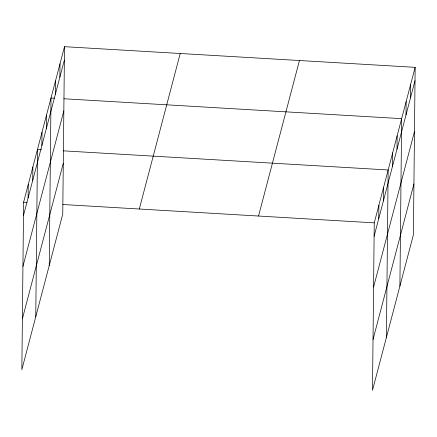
<?xml version="1.0" encoding="UTF-8"?>
<svg xmlns="http://www.w3.org/2000/svg" width="437" height="437" viewBox="0 0 437 437"><rect width="100%" height="100%" fill="white"/><g stroke="black" fill="none" stroke-linecap="round" stroke-linejoin="round"><path stroke-width="0.66" d="M64.507 46.683L23.603 202.2L21.85 369.664L62.753 214.146L64.507 46.683L415.15 67.336L413.397 234.8L372.493 390.317L374.247 222.854L415.15 67.336M28.099 197.945L28.241 184.572M32.737 180.323L32.873 166.95M35.758 316.787L37.511 149.323L41.57 149.563M41.87 145.587L42.012 132.214M46.371 128.483L46.508 115.111M49.255 265.467L51.009 98.003L54.39 98.205M55.368 94.266L55.51 80.894M59.869 77.163L60.006 63.791M378.742 218.598L378.884 205.226M383.38 200.971L383.517 187.599M386.401 337.44L388.154 169.977L63.223 150.836M392.513 166.24L392.655 152.868M397.014 149.137L397.151 135.76M399.899 286.12L401.652 118.656L63.868 98.762M406.011 114.92L406.153 101.548M410.512 97.817L410.649 84.439M23.461 215.572L64.365 60.055M22.932 266.423L63.835 110.905M22.38 318.813L63.283 163.296M139.316 209.012L180.219 53.5M258.535 216.036L299.438 60.519M374.11 236.226L415.008 80.708M373.575 287.076L414.478 131.559M373.029 339.467L413.926 183.95M23.603 202.2L26.985 202.397M62.852 204.511L374.247 222.854"/></g></svg>
